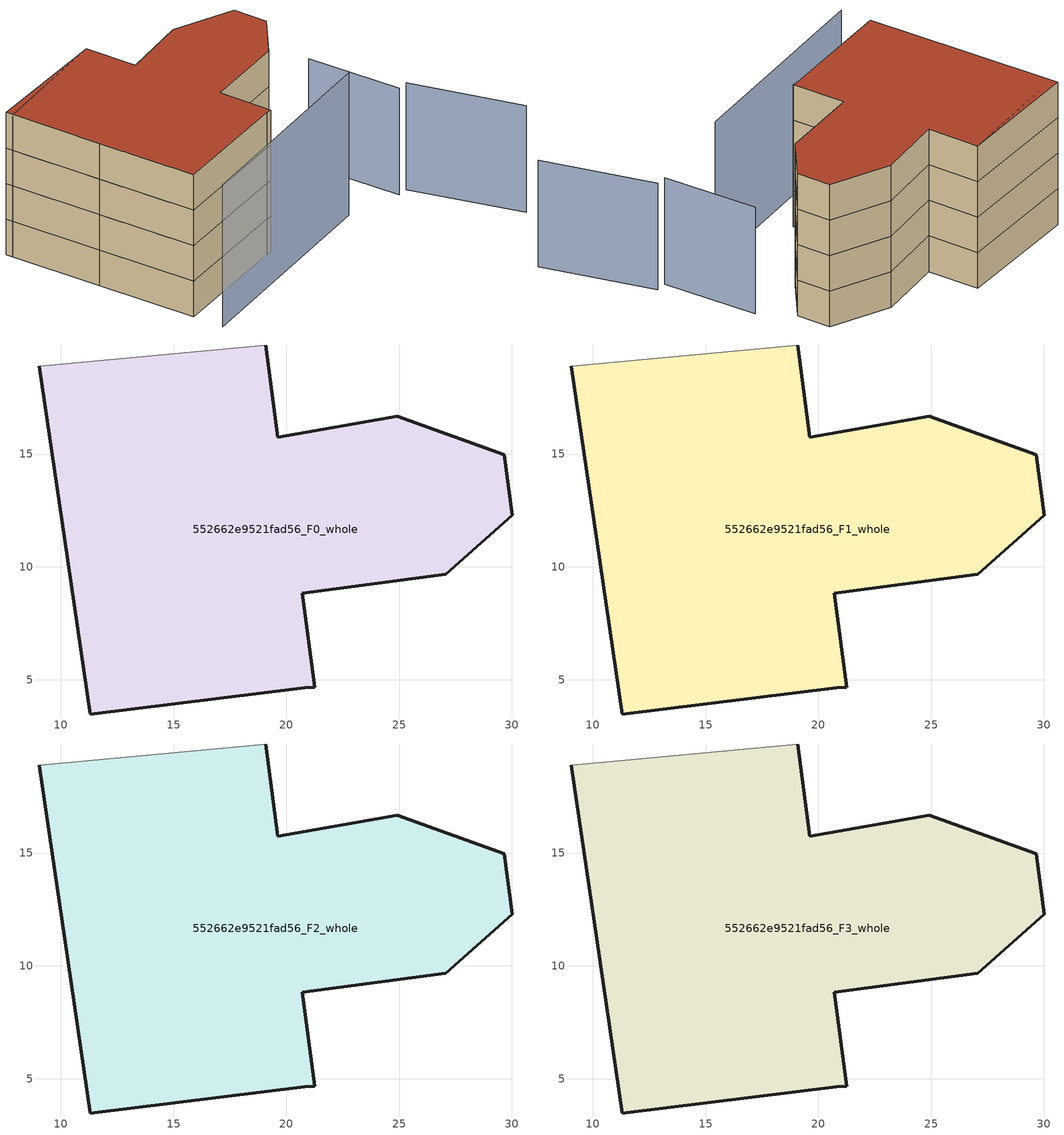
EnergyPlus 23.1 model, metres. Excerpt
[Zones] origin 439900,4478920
552662e9521fad56_F0_whole
 floor ground (EU_floor_Construction): 29.66,14.97 30.01,12.3 27.08,9.67 20.71,8.82 21.25,4.65 20.82,4.63 11.32,3.48 10.18,11.19 9.06,18.89 19.09,19.83 19.62,15.75 24.92,16.68 z0
 wall outside (EU_wall_Construction): 9.06,18.89 10.18,11.19 11.32,3.48 20.82,4.63 21.25,4.65 20.71,8.82 27.08,9.67 30.01,12.3 29.66,14.97 24.92,16.68 19.62,15.75 19.09,19.83 z0:3
 wall adiabatic (EU_wall_Construction): 19.09,19.83 9.06,18.89 z0:3
552662e9521fad56_F1_whole
 floor to 552662e9521fad56_F0_whole (EU_floor_Construction): 29.66,14.97 30.01,12.3 27.08,9.67 20.71,8.82 21.25,4.65 20.82,4.63 11.32,3.48 10.18,11.19 9.06,18.89 19.09,19.83 19.62,15.75 24.92,16.68 z3
 wall outside (EU_wall_Construction): 9.06,18.89 10.18,11.19 11.32,3.48 20.82,4.63 21.25,4.65 20.71,8.82 27.08,9.67 30.01,12.3 29.66,14.97 24.92,16.68 19.62,15.75 19.09,19.83 z3:6
 wall adiabatic (EU_wall_Construction): 19.09,19.83 9.06,18.89 z3:6
552662e9521fad56_F2_whole
 floor to 552662e9521fad56_F1_whole (EU_floor_Construction): 29.66,14.97 30.01,12.3 27.08,9.67 20.71,8.82 21.25,4.65 20.82,4.63 11.32,3.48 10.18,11.19 9.06,18.89 19.09,19.83 19.62,15.75 24.92,16.68 z6
 wall outside (EU_wall_Construction): 9.06,18.89 10.18,11.19 11.32,3.48 20.82,4.63 21.25,4.65 20.71,8.82 27.08,9.67 30.01,12.3 29.66,14.97 24.92,16.68 19.62,15.75 19.09,19.83 z6:9
 wall adiabatic (EU_wall_Construction): 19.09,19.83 9.06,18.89 z6:9
552662e9521fad56_F3_whole
 floor to 552662e9521fad56_F2_whole (EU_floor_Construction): 29.66,14.97 30.01,12.3 27.08,9.67 20.71,8.82 21.25,4.65 20.82,4.63 11.32,3.48 10.18,11.19 9.06,18.89 19.09,19.83 19.62,15.75 24.92,16.68 z9
 wall outside (EU_wall_Construction): 9.06,18.89 10.18,11.19 11.32,3.48 20.82,4.63 21.25,4.65 20.71,8.82 27.08,9.67 30.01,12.3 29.66,14.97 24.92,16.68 19.62,15.75 19.09,19.83 z9:12
 wall adiabatic (EU_wall_Construction): 19.09,19.83 9.06,18.89 z9:12
 roof outside (EU_roof_Construction): 27.08,9.67 30.01,12.3 29.66,14.97 24.92,16.68 19.62,15.75 19.09,19.83 9.06,18.89 10.18,11.19 11.32,3.48 20.82,4.63 21.25,4.65 20.71,8.82 z12
shading: 11.6,1.05 28.53,3.49 / 19.09,19.83 9.14,18.33 z0:12; 36.82,-5.95 33.7,2.47 / 32.86,2.4 31.71,9.82 z0:9
[Building]
EU S2 Campaign: North Axis=0; Terrain=City; Solar Distribution=FullExterior
[Site:Location]
Madrid: Latitude=40.5; Longitude=-3.5; Time Zone=1; Elevation=609
[SizingPeriod:WeatherFileDays]
AnnualSizingPeriod: Begin Month=1; Begin Day of Month=1; End Month=12; End Day of Month=31; Day of Week for Start Day=Monday; Use Weather File Daylight Saving Period=No; Use Weather File Rain and Snow Indicators=No
[MATERIAL]
EU_InternalMass_Material: Roughness=MediumRough; Thickness=0.1; Conductivity=1; Density=1800; Specific Heat=900; Thermal Absorptance=0.9; Solar Absorptance=0.7; Visible Absorptance=0.7
[MATERIAL:NOMASS] Roughness=MediumRough; Thermal Absorptance=0.9; Solar Absorptance=0.7; Visible Absorptance=0.7
Name | Thermal Resistance
EU_wall_NoMass | 0.459673
EU_roof_NoMass | 0.495815
EU_floor_NoMass | 0.788942
[CONSTRUCTION]
EU_wall_Construction: EU_wall_NoMass
EU_roof_Construction: EU_roof_NoMass
EU_floor_Construction: EU_floor_NoMass
EU_InternalMass_Construction: EU_InternalMass_Material
[ZONE] Type=1; Multiplier=1; Ceiling Height=autocalculate; Volume=648.681; Floor Area=autocalculate; Part of Total Floor Area=Yes
552662e9521fad56_F0_whole; 552662e9521fad56_F1_whole; 552662e9521fad56_F2_whole; 552662e9521fad56_F3_whole
[INTERNALMASS] Construction=EU_InternalMass_Construction; Surface Area=216.227
Name | Zone or ZoneList
552662e9521fad56_F0_whole_EU_InternalMass | 552662e9521fad56_F0_whole
552662e9521fad56_F1_whole_EU_InternalMass | 552662e9521fad56_F1_whole
552662e9521fad56_F2_whole_EU_InternalMass | 552662e9521fad56_F2_whole
552662e9521fad56_F3_whole_EU_InternalMass | 552662e9521fad56_F3_whole
[OTHEREQUIPMENT] Fuel Type=Electricity; Design Level Calculation Method=Watts/Area; Power per Zone Floor Area=1; Fraction Latent=0; Fraction Radiant=0; Fraction Lost=0; Carbon Dioxide Generation Rate=0; EndUse Subcategory=EU_Step8_InternalGains
Name | Zone or ZoneList or Space or SpaceList | Schedule
EU_Step8_InternalGain_552662e9521fad56_F0_whole_f000 | 552662e9521fad56_F0_whole | EU_Step8_GainSchedule_552662e9521fad56_F0_whole_f000
EU_Step8_InternalGain_552662e9521fad56_F1_whole_f000 | 552662e9521fad56_F1_whole | EU_Step8_GainSchedule_552662e9521fad56_F1_whole_f000
EU_Step8_InternalGain_552662e9521fad56_F2_whole_f000 | 552662e9521fad56_F2_whole | EU_Step8_GainSchedule_552662e9521fad56_F2_whole_f000
EU_Step8_InternalGain_552662e9521fad56_F3_whole_f000 | 552662e9521fad56_F3_whole | EU_Step8_GainSchedule_552662e9521fad56_F3_whole_f000
[ZONEVENTILATION:DESIGNFLOWRATE] Schedule=EU_AlwaysOn; Design Flow Rate Calculation Method=AirChanges/Hour; Air Changes per Hour=0.719161; Ventilation Type=Natural; Fan Pressure Rise=0; Fan Total Efficiency=1; Constant Term Coefficient=1; Temperature Term Coefficient=0; Velocity Term Coefficient=0; Velocity Squared Term Coefficient=0; Minimum Indoor Temperature=-100; Maximum Indoor Temperature=100; Delta Temperature=-100; Minimum Outdoor Temperature=-100; Maximum Outdoor Temperature=100; Maximum Wind Speed=40
Name | Zone or ZoneList or Space or SpaceList
EU_ConstantAir_552662e9521fad56_F0_whole | 552662e9521fad56_F0_whole
EU_ConstantAir_552662e9521fad56_F1_whole | 552662e9521fad56_F1_whole
EU_ConstantAir_552662e9521fad56_F2_whole | 552662e9521fad56_F2_whole
EU_ConstantAir_552662e9521fad56_F3_whole | 552662e9521fad56_F3_whole
[HVACTEMPLATE:THERMOSTAT] Constant Heating Setpoint=20; Constant Cooling Setpoint=50
EU_HeatOnly_552662e9521fad56_F0_whole; EU_HeatOnly_552662e9521fad56_F1_whole; EU_HeatOnly_552662e9521fad56_F2_whole; EU_HeatOnly_552662e9521fad56_F3_whole
[HVACTEMPLATE:ZONE:IDEALLOADSAIRSYSTEM] System Availability Schedule=EU_AlwaysOn; Maximum Heating Supply Air Temperature=50; Minimum Cooling Supply Air Temperature=13; Maximum Heating Supply Air Humidity Ratio=0.0156; Minimum Cooling Supply Air Humidity Ratio=0.0077; Heating Limit=NoLimit; Cooling Limit=NoLimit; Heating Availability Schedule=EU_AlwaysOn; Cooling Availability Schedule=EU_CoolingOff; Dehumidification Control Type=ConstantSensibleHeatRatio; Cooling Sensible Heat Ratio=0.7; Dehumidification Setpoint=60; Humidification Control Type=None; Humidification Setpoint=30; Outdoor Air Method=None; Outdoor Air Flow Rate per Person=0.00944; Outdoor Air Flow Rate per Zone Floor Area=0; Outdoor Air Flow Rate per Zone=0; Demand Controlled Ventilation Type=None; Outdoor Air Economizer Type=NoEconomizer; Heat Recovery Type=None; Sensible Heat Recovery Effectiveness=0.7; Latent Heat Recovery Effectiveness=0.65
Name | Template Thermostat
552662e9521fad56_F0_whole | EU_HeatOnly_552662e9521fad56_F0_whole
552662e9521fad56_F1_whole | EU_HeatOnly_552662e9521fad56_F1_whole
552662e9521fad56_F2_whole | EU_HeatOnly_552662e9521fad56_F2_whole
552662e9521fad56_F3_whole | EU_HeatOnly_552662e9521fad56_F3_whole
[SIZING:ZONE] Zone Cooling Design Supply Air Temperature Input Method=SupplyAirTemperature; Zone Cooling Design Supply Air Temperature=13; Zone Heating Design Supply Air Temperature Input Method=SupplyAirTemperature; Zone Heating Design Supply Air Temperature=50; Zone Cooling Design Supply Air Humidity Ratio=0.008; Zone Heating Design Supply Air Humidity Ratio=0.008; Cooling Design Air Flow Method=DesignDay; Cooling Design Air Flow Rate=0; Cooling Minimum Air Flow per Zone Floor Area=0.000762; Cooling Minimum Air Flow=0; Cooling Minimum Air Flow Fraction=0.2; Heating Design Air Flow Method=DesignDay; Heating Design Air Flow Rate=0; Heating Maximum Air Flow per Zone Floor Area=0.002032; Heating Maximum Air Flow=0.141576; Heating Maximum Air Flow Fraction=0.3; Account for Dedicated Outdoor Air System=No; Dedicated Outdoor Air System Control Strategy=NeutralSupplyAir; Dedicated Outdoor Air Low Setpoint Temperature for Design=autosize; Dedicated Outdoor Air High Setpoint Temperature for Design=autosize; Zone Load Sizing Method=Sensible Load Only No Latent Load; Zone Latent Cooling Design Supply Air Humidity Ratio Input Method=HumidityRatioDifference; Zone Cooling Design Supply Air Humidity Ratio Difference=0.005; Zone Latent Heating Design Supply Air Humidity Ratio Input Method=HumidityRatioDifference; Zone Humidification Design Supply Air Humidity Ratio Difference=0.005
552662e9521fad56_F0_whole; 552662e9521fad56_F1_whole; 552662e9521fad56_F2_whole; 552662e9521fad56_F3_whole
[SCHEDULE:CONSTANT]
Name | Hourly Value
EU_AlwaysOn | 1
EU_CoolingOff | 0
[SCHEDULE:FILE] Column Number=1; Rows to Skip at Top=0; Number of Hours of Data=8760; Column Separator=Comma; Interpolate to Timestep=No; Minutes per Item=60; Adjust Schedule for Daylight Savings=Yes
Name | File
EU_Step8_GainSchedule_552662e9521fad56_F0_whole_f000 | ../../schedules/552662e9521fad56/552662e9521fad56_F0_whole_f000_gain.csv
EU_Step8_GainSchedule_552662e9521fad56_F1_whole_f000 | ../../schedules/552662e9521fad56/552662e9521fad56_F1_whole_f000_gain.csv
EU_Step8_GainSchedule_552662e9521fad56_F2_whole_f000 | ../../schedules/552662e9521fad56/552662e9521fad56_F2_whole_f000_gain.csv
EU_Step8_GainSchedule_552662e9521fad56_F3_whole_f000 | ../../schedules/552662e9521fad56/552662e9521fad56_F3_whole_f000_gain.csv
